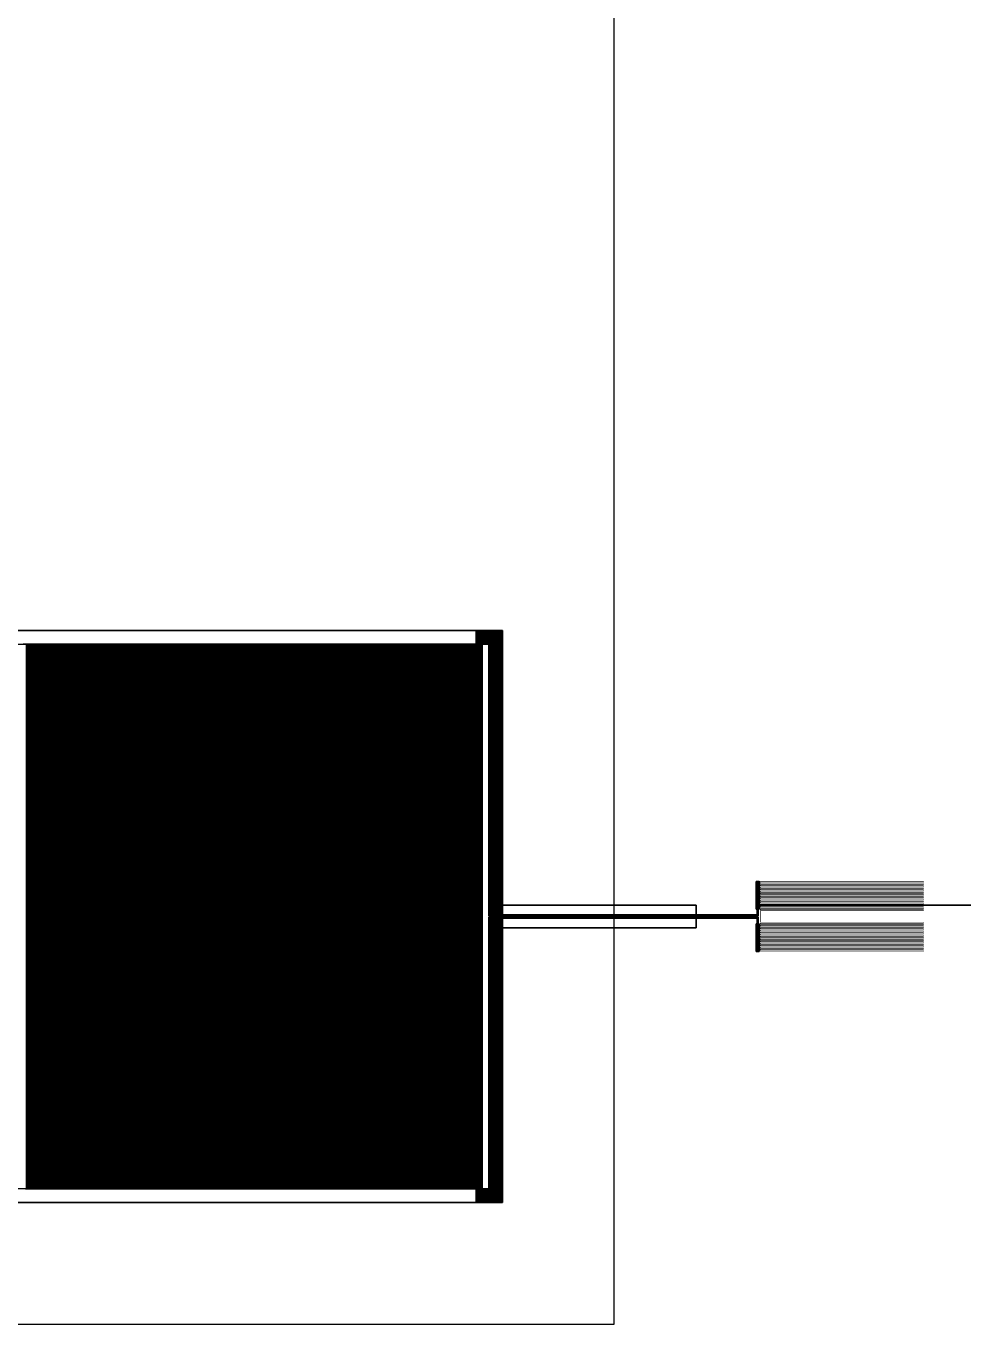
# Model space of a CAD drawing. Extents: x -11215 to 11250, y -11250 to 11250.
# Drawn here: x 3420 to 5144, y -8750 to -6362 of the extents above; entities that cross this region are included whole.
import ezdxf

# ---------------------------------------------------------------- set-up
doc = ezdxf.new("R2010")
doc.units = 0
doc.layers.get('0').update_dxf_attribs({"linetype": 'CONTINUOUS'})
doc.layers.add('CIF_ALUMINUM', color=7, linetype='CONTINUOUS')
doc.layers.add('CIF_NbWiring', color=7, linetype='CONTINUOUS')

# ---------------------------------------------------------------- blocks, each defined once
blk = doc.blocks.new('MS-Caps')
at = {"layer": 'CIF_NbWiring'}
for points in [[(288, -7549.75), (294, -7549.75), (294, -8549.75), (296, -8549.75), (296, -7549.75), (302, -7549.75), (302, -8549.75), (304, -8549.75), (304, -7549.75), (310, -7549.75), (310, -8549.75), (312, -8549.75), (312, -7549.75), (318, -7549.75), (318, -8549.75), (320, -8549.75), (320, -7549.75), (326, -7549.75), (326, -8549.75), (328, -8549.75), (328, -7549.75), (334, -7549.75), (334, -8549.75), (336, -8549.75), (336, -7549.75), (342, -7549.75), (342, -8549.75), (344, -8549.75), (344, -7549.75), (350, -7549.75), (350, -8549.75), (352, -8549.75), (352, -7549.75), (358, -7549.75), (358, -8549.75), (360, -8549.75), (360, -7549.75), (366, -7549.75), (366, -8549.75), (368, -8549.75), (368, -7549.75), (374, -7549.75), (374, -8549.75), (376, -8549.75), (376, -7549.75), (382, -7549.75), (382, -8549.75), (384, -8549.75), (384, -7549.75), (390, -7549.75), (390, -8549.75), (392, -8549.75), (392, -7549.75), (398, -7549.75), (398, -8549.75), (400, -8549.75), (400, -7549.75), (406, -7549.75), (406, -8549.75), (408, -8549.75), (408, -7549.75), (414, -7549.75), (414, -8549.75), (416, -8549.75), (416, -7549.75), (422, -7549.75), (422, -8549.75), (424, -8549.75), (424, -7549.75), (430, -7549.75), (430, -8549.75), (432, -8549.75), (432, -7549.75), (438, -7549.75), (438, -8549.75), (440, -8549.75), (440, -7549.75), (446, -7549.75), (446, -8549.75), (448, -8549.75), (448, -7549.75), (454, -7549.75), (454, -8549.75), (456, -8549.75), (456, -7549.75), (462, -7549.75), (462, -8549.75), (464, -8549.75), (464, -7549.75), (470, -7549.75), (470, -8549.75), (472, -8549.75), (472, -7549.75), (478, -7549.75), (478, -8549.75), (480, -8549.75), (480, -7549.75), (486, -7549.75), (486, -8549.75), (488, -8549.75), (488, -7549.75), (494, -7549.75), (494, -8549.75), (496, -8549.75), (496, -7549.75), (502, -7549.75), (502, -8549.75), (504, -8549.75), (504, -7549.75), (510, -7549.75), (510, -8549.75), (512, -8549.75), (512, -7549.75), (518, -7549.75), (518, -8549.75), (520, -8549.75), (520, -7549.75), (526, -7549.75), (526, -8549.75), (528, -8549.75), (528, -7549.75), (534, -7549.75), (534, -8549.75), (536, -8549.75), (536, -7549.75), (542, -7549.75), (542, -8549.75), (544, -8549.75), (544, -7549.75), (550, -7549.75), (550, -8549.75), (552, -8549.75), (552, -7549.75), (558, -7549.75), (558, -8549.75), (560, -8549.75), (560, -7549.75), (566, -7549.75), (566, -8549.75), (568, -8549.75), (568, -7549.75), (574, -7549.75), (574, -8549.75), (576, -8549.75), (576, -7549.75), (582, -7549.75), (582, -8549.75), (584, -8549.75), (584, -7549.75), (590, -7549.75), (590, -8549.75), (592, -8549.75), (592, -7549.75), (598, -7549.75), (598, -8549.75), (600, -8549.75), (600, -7549.75), (606, -7549.75), (606, -8549.75), (608, -8549.75), (608, -7549.75), (614, -7549.75), (614, -8549.75), (616, -8549.75), (616, -7549.75), (622, -7549.75), (622, -8549.75), (624, -8549.75), (624, -7549.75), (630, -7549.75), (630, -8549.75), (632, -8549.75), (632, -7549.75), (638, -7549.75), (638, -8549.75), (640, -8549.75), (640, -7549.75), (646, -7549.75), (646, -8549.75), (648, -8549.75), (648, -7549.75), (654, -7549.75), (654, -8549.75), (656, -8549.75), (656, -7549.75), (662, -7549.75), (662, -8549.75), (664, -8549.75), (664, -7549.75), (670, -7549.75), (670, -8549.75), (672, -8549.75), (672, -7549.75), (678, -7549.75), (678, -8549.75), (680, -8549.75), (680, -7549.75), (686, -7549.75), (686, -8549.75), (688, -8549.75), (688, -7549.75), (694, -7549.75), (694, -8549.75), (696, -8549.75), (696, -7549.75), (702, -7549.75), (702, -8549.75), (704, -8549.75), (704, -7549.75), (710, -7549.75), (710, -8549.75), (712, -8549.75), (712, -7549.75), (718, -7549.75), (718, -8549.75), (720, -8549.75), (720, -7549.75), (726, -7549.75), (726, -8549.75), (728, -8549.75), (728, -7549.75), (734, -7549.75), (734, -8549.75), (736, -8549.75), (736, -7549.75), (742, -7549.75), (742, -8549.75), (744, -8549.75), (744, -7549.75), (750, -7549.75), (750, -8549.75), (752, -8549.75), (752, -7549.75), (758, -7549.75), (758, -8549.75), (760, -8549.75), (760, -7549.75), (766, -7549.75), (766, -8549.75), (768, -8549.75), (768, -7549.75), (774, -7549.75), (774, -8549.75), (776, -8549.75), (776, -7549.75), (782, -7549.75), (782, -8549.75), (784, -8549.75), (784, -7549.75), (790, -7549.75), (790, -8549.75), (792, -8549.75), (792, -7549.75), (798, -7549.75), (798, -8549.75), (800, -8549.75), (800, -7549.75), (806, -7549.75), (806, -8549.75), (808, -8549.75), (808, -7549.75), (814, -7549.75), (814, -8549.75), (816, -8549.75), (816, -7549.75), (822, -7549.75), (822, -8549.75), (824, -8549.75), (824, -7549.75), (830, -7549.75), (830, -8549.75), (832, -8549.75), (832, -7549.75), (838, -7549.75), (838, -8549.75), (840, -8549.75), (840, -7549.75), (846, -7549.75), (846, -8549.75), (848, -8549.75), (848, -7549.75), (854, -7549.75), (854, -8549.75), (856, -8549.75), (856, -7549.75), (862, -7549.75), (862, -8549.75), (864, -8549.75), (864, -7549.75), (870, -7549.75), (870, -8549.75), (872, -8549.75), (872, -7549.75), (878, -7549.75), (878, -8549.75), (880, -8549.75), (880, -7549.75), (886, -7549.75), (886, -8549.75), (888, -8549.75), (888, -7549.75), (894, -7549.75), (894, -8549.75), (896, -8549.75), (896, -7549.75), (902, -7549.75), (902, -8549.75), (904, -8549.75), (904, -7549.75), (910, -7549.75), (910, -8549.75), (912, -8549.75), (912, -7549.75), (918, -7549.75), (918, -8549.75), (920, -8549.75), (920, -7549.75), (926, -7549.75), (926, -8549.75), (928, -8549.75), (928, -7549.75), (934, -7549.75), (934, -8549.75), (936, -8549.75), (936, -7549.75), (942, -7549.75), (942, -8549.75), (944, -8549.75), (944, -7549.75), (950, -7549.75), (950, -8549.75), (952, -8549.75), (952, -7549.75), (958, -7549.75), (958, -8549.75), (960, -8549.75), (960, -7549.75), (966, -7549.75), (966, -8549.75), (968, -8549.75), (968, -7549.75), (974, -7549.75), (974, -8549.75), (976, -8549.75), (976, -7549.75), (982, -7549.75), (982, -8549.75), (984, -8549.75), (984, -7549.75), (990, -7549.75), (990, -8549.75), (992, -8549.75), (992, -7549.75), (998, -7549.75), (998, -8549.75), (1000, -8549.75), (1000, -7549.75), (1006, -7549.75), (1006, -8549.75), (1008, -8549.75), (1008, -7549.75), (1014, -7549.75), (1014, -8549.75), (1016, -8549.75), (1016, -7549.75), (1022, -7549.75), (1022, -8549.75), (1024, -8549.75), (1024, -7549.75), (1030, -7549.75), (1030, -8549.75), (1032, -8549.75), (1032, -7549.75), (1038, -7549.75), (1038, -8549.75), (1040, -8549.75), (1040, -7549.75), (1046, -7549.75), (1046, -8549.75), (1048, -8549.75), (1048, -7549.75), (1054, -7549.75), (1054, -8549.75), (1056, -8549.75), (1056, -7549.75), (1062, -7549.75), (1062, -8549.75), (1064, -8549.75), (1064, -7549.75), (1070, -7549.75), (1070, -8549.75), (1072, -8549.75), (1072, -7549.75), (1078, -7549.75), (1078, -8549.75), (1080, -8549.75), (1080, -7549.75), (1086, -7549.75), (1086, -8549.75), (1088, -8549.75), (1088, -7549.75), (1094, -7549.75), (1094, -8549.75), (1096, -8549.75), (1096, -7549.75), (1102, -7549.75), (1102, -8549.75), (1104, -8549.75), (1104, -7549.75), (1110, -7549.75), (1110, -8549.75), (1112, -8549.75), (1112, -7549.75), (1118, -7549.75), (1118, -8549.75), (1120, -8549.75), (1120, -7549.75), (1126, -7549.75), (1126, -8549.75), (1128, -8549.75), (1128, -7549.75), (1144.5, -7549.75), (1144.5, -8049.5), (1169.5, -8049.5), (1169.5, -7524.75), (212, -7524.75)], [(-870, -8576.25), (1169.5, -8576.25), (1169.5, -8051.5), (1144.5, -8051.5), (1144.5, -8551.25), (1132, -8551.25), (1132, -7551.25), (1130, -7551.25), (1130, -8551.25), (1124, -8551.25), (1124, -7551.25), (1122, -7551.25), (1122, -8551.25), (1116, -8551.25), (1116, -7551.25), (1114, -7551.25), (1114, -8551.25), (1108, -8551.25), (1108, -7551.25), (1106, -7551.25), (1106, -8551.25), (1100, -8551.25), (1100, -7551.25), (1098, -7551.25), (1098, -8551.25), (1092, -8551.25), (1092, -7551.25), (1090, -7551.25), (1090, -8551.25), (1084, -8551.25), (1084, -7551.25), (1082, -7551.25), (1082, -8551.25), (1076, -8551.25), (1076, -7551.25), (1074, -7551.25), (1074, -8551.25), (1068, -8551.25), (1068, -7551.25), (1066, -7551.25), (1066, -8551.25), (1060, -8551.25), (1060, -7551.25), (1058, -7551.25), (1058, -8551.25), (1052, -8551.25), (1052, -7551.25), (1050, -7551.25), (1050, -8551.25), (1044, -8551.25), (1044, -7551.25), (1042, -7551.25), (1042, -8551.25), (1036, -8551.25), (1036, -7551.25), (1034, -7551.25), (1034, -8551.25), (1028, -8551.25), (1028, -7551.25), (1026, -7551.25), (1026, -8551.25), (1020, -8551.25), (1020, -7551.25), (1018, -7551.25), (1018, -8551.25), (1012, -8551.25), (1012, -7551.25), (1010, -7551.25), (1010, -8551.25), (1004, -8551.25), (1004, -7551.25), (1002, -7551.25), (1002, -8551.25), (996, -8551.25), (996, -7551.25), (994, -7551.25), (994, -8551.25), (988, -8551.25), (988, -7551.25), (986, -7551.25), (986, -8551.25), (980, -8551.25), (980, -7551.25), (978, -7551.25), (978, -8551.25), (972, -8551.25), (972, -7551.25), (970, -7551.25), (970, -8551.25), (964, -8551.25), (964, -7551.25), (962, -7551.25), (962, -8551.25), (956, -8551.25), (956, -7551.25), (954, -7551.25), (954, -8551.25), (948, -8551.25), (948, -7551.25), (946, -7551.25), (946, -8551.25), (940, -8551.25), (940, -7551.25), (938, -7551.25), (938, -8551.25), (932, -8551.25), (932, -7551.25), (930, -7551.25), (930, -8551.25), (924, -8551.25), (924, -7551.25), (922, -7551.25), (922, -8551.25), (916, -8551.25), (916, -7551.25), (914, -7551.25), (914, -8551.25), (908, -8551.25), (908, -7551.25), (906, -7551.25), (906, -8551.25), (900, -8551.25), (900, -7551.25), (898, -7551.25), (898, -8551.25), (892, -8551.25), (892, -7551.25), (890, -7551.25), (890, -8551.25), (884, -8551.25), (884, -7551.25), (882, -7551.25), (882, -8551.25), (876, -8551.25), (876, -7551.25), (874, -7551.25), (874, -8551.25), (868, -8551.25), (868, -7551.25), (866, -7551.25), (866, -8551.25), (860, -8551.25), (860, -7551.25), (858, -7551.25), (858, -8551.25), (852, -8551.25), (852, -7551.25), (850, -7551.25), (850, -8551.25), (844, -8551.25), (844, -7551.25), (842, -7551.25), (842, -8551.25), (836, -8551.25), (836, -7551.25), (834, -7551.25), (834, -8551.25), (828, -8551.25), (828, -7551.25), (826, -7551.25), (826, -8551.25), (820, -8551.25), (820, -7551.25), (818, -7551.25), (818, -8551.25), (812, -8551.25), (812, -7551.25), (810, -7551.25), (810, -8551.25), (804, -8551.25), (804, -7551.25), (802, -7551.25), (802, -8551.25), (796, -8551.25), (796, -7551.25), (794, -7551.25), (794, -8551.25), (788, -8551.25), (788, -7551.25), (786, -7551.25), (786, -8551.25), (780, -8551.25), (780, -7551.25), (778, -7551.25), (778, -8551.25), (772, -8551.25), (772, -7551.25), (770, -7551.25), (770, -8551.25), (764, -8551.25), (764, -7551.25), (762, -7551.25), (762, -8551.25), (756, -8551.25), (756, -7551.25), (754, -7551.25), (754, -8551.25), (748, -8551.25), (748, -7551.25), (746, -7551.25), (746, -8551.25), (740, -8551.25), (740, -7551.25), (738, -7551.25), (738, -8551.25), (732, -8551.25), (732, -7551.25), (730, -7551.25), (730, -8551.25), (724, -8551.25), (724, -7551.25), (722, -7551.25), (722, -8551.25), (716, -8551.25), (716, -7551.25), (714, -7551.25), (714, -8551.25), (708, -8551.25), (708, -7551.25), (706, -7551.25), (706, -8551.25), (700, -8551.25), (700, -7551.25), (698, -7551.25), (698, -8551.25), (692, -8551.25), (692, -7551.25), (690, -7551.25), (690, -8551.25), (684, -8551.25), (684, -7551.25), (682, -7551.25), (682, -8551.25), (676, -8551.25), (676, -7551.25), (674, -7551.25), (674, -8551.25), (668, -8551.25), (668, -7551.25), (666, -7551.25), (666, -8551.25), (660, -8551.25), (660, -7551.25), (658, -7551.25), (658, -8551.25), (652, -8551.25), (652, -7551.25), (650, -7551.25), (650, -8551.25), (644, -8551.25), (644, -7551.25), (642, -7551.25), (642, -8551.25), (636, -8551.25), (636, -7551.25), (634, -7551.25), (634, -8551.25), (628, -8551.25), (628, -7551.25), (626, -7551.25), (626, -8551.25), (620, -8551.25), (620, -7551.25), (618, -7551.25), (618, -8551.25), (612, -8551.25), (612, -7551.25), (610, -7551.25), (610, -8551.25), (604, -8551.25), (604, -7551.25), (602, -7551.25), (602, -8551.25), (596, -8551.25), (596, -7551.25), (594, -7551.25), (594, -8551.25), (588, -8551.25), (588, -7551.25), (586, -7551.25), (586, -8551.25), (580, -8551.25), (580, -7551.25), (578, -7551.25), (578, -8551.25), (572, -8551.25), (572, -7551.25), (570, -7551.25), (570, -8551.25), (564, -8551.25), (564, -7551.25), (562, -7551.25), (562, -8551.25), (556, -8551.25), (556, -7551.25), (554, -7551.25), (554, -8551.25), (548, -8551.25), (548, -7551.25), (546, -7551.25), (546, -8551.25), (540, -8551.25), (540, -7551.25), (538, -7551.25), (538, -8551.25), (532, -8551.25), (532, -7551.25), (530, -7551.25), (530, -8551.25), (524, -8551.25), (524, -7551.25), (522, -7551.25), (522, -8551.25), (516, -8551.25), (516, -7551.25), (514, -7551.25), (514, -8551.25), (508, -8551.25), (508, -7551.25), (506, -7551.25), (506, -8551.25), (500, -8551.25), (500, -7551.25), (498, -7551.25), (498, -8551.25), (492, -8551.25), (492, -7551.25), (490, -7551.25), (490, -8551.25), (484, -8551.25), (484, -7551.25), (482, -7551.25), (482, -8551.25), (476, -8551.25), (476, -7551.25), (474, -7551.25), (474, -8551.25), (468, -8551.25), (468, -7551.25), (466, -7551.25), (466, -8551.25), (460, -8551.25), (460, -7551.25), (458, -7551.25), (458, -8551.25), (452, -8551.25), (452, -7551.25), (450, -7551.25), (450, -8551.25), (444, -8551.25), (444, -7551.25), (442, -7551.25), (442, -8551.25), (436, -8551.25), (436, -7551.25), (434, -7551.25), (434, -8551.25), (428, -8551.25), (428, -7551.25), (426, -7551.25), (426, -8551.25), (420, -8551.25), (420, -7551.25), (418, -7551.25), (418, -8551.25), (412, -8551.25), (412, -7551.25), (410, -7551.25), (410, -8551.25), (404, -8551.25), (404, -7551.25), (402, -7551.25), (402, -8551.25), (396, -8551.25), (396, -7551.25), (394, -7551.25), (394, -8551.25), (388, -8551.25), (388, -7551.25), (386, -7551.25), (386, -8551.25), (380, -8551.25), (380, -7551.25), (378, -7551.25), (378, -8551.25), (372, -8551.25), (372, -7551.25), (370, -7551.25), (370, -8551.25), (364, -8551.25), (364, -7551.25), (362, -7551.25), (362, -8551.25), (356, -8551.25), (356, -7551.25), (354, -7551.25), (354, -8551.25), (348, -8551.25), (348, -7551.25), (346, -7551.25), (346, -8551.25), (340, -8551.25), (340, -7551.25), (338, -7551.25), (338, -8551.25), (332, -8551.25), (332, -7551.25), (330, -7551.25), (330, -8551.25), (324, -8551.25), (324, -7551.25), (322, -7551.25), (322, -8551.25), (316, -8551.25), (316, -7551.25), (314, -7551.25), (314, -8551.25), (308, -8551.25), (308, -7551.25), (306, -7551.25), (306, -8551.25), (300, -8551.25), (300, -7551.25), (298, -7551.25), (298, -8551.25), (292, -8551.25)]]:
    blk.add_lwpolyline(points, dxfattribs=at)
blk = doc.blocks.new('MS-Caps_r')
at = {"layer": 'CIF_NbWiring'}
for points in [[(212, -7524.75), (1169.5, -7524.75), (1169.5, -8049.5), (1144.5, -8049.5), (1144.5, -7549.75), (1128, -7549.75), (1128, -8549.75), (1126, -8549.75), (1126, -7549.75), (1120, -7549.75), (1120, -8549.75), (1118, -8549.75), (1118, -7549.75), (1112, -7549.75), (1112, -8549.75), (1110, -8549.75), (1110, -7549.75), (1104, -7549.75), (1104, -8549.75), (1102, -8549.75), (1102, -7549.75), (1096, -7549.75), (1096, -8549.75), (1094, -8549.75), (1094, -7549.75), (1088, -7549.75), (1088, -8549.75), (1086, -8549.75), (1086, -7549.75), (1080, -7549.75), (1080, -8549.75), (1078, -8549.75), (1078, -7549.75), (1072, -7549.75), (1072, -8549.75), (1070, -8549.75), (1070, -7549.75), (1064, -7549.75), (1064, -8549.75), (1062, -8549.75), (1062, -7549.75), (1056, -7549.75), (1056, -8549.75), (1054, -8549.75), (1054, -7549.75), (1048, -7549.75), (1048, -8549.75), (1046, -8549.75), (1046, -7549.75), (1040, -7549.75), (1040, -8549.75), (1038, -8549.75), (1038, -7549.75), (1032, -7549.75), (1032, -8549.75), (1030, -8549.75), (1030, -7549.75), (1024, -7549.75), (1024, -8549.75), (1022, -8549.75), (1022, -7549.75), (1016, -7549.75), (1016, -8549.75), (1014, -8549.75), (1014, -7549.75), (1008, -7549.75), (1008, -8549.75), (1006, -8549.75), (1006, -7549.75), (1000, -7549.75), (1000, -8549.75), (998, -8549.75), (998, -7549.75), (992, -7549.75), (992, -8549.75), (990, -8549.75), (990, -7549.75), (984, -7549.75), (984, -8549.75), (982, -8549.75), (982, -7549.75), (976, -7549.75), (976, -8549.75), (974, -8549.75), (974, -7549.75), (968, -7549.75), (968, -8549.75), (966, -8549.75), (966, -7549.75), (960, -7549.75), (960, -8549.75), (958, -8549.75), (958, -7549.75), (952, -7549.75), (952, -8549.75), (950, -8549.75), (950, -7549.75), (944, -7549.75), (944, -8549.75), (942, -8549.75), (942, -7549.75), (936, -7549.75), (936, -8549.75), (934, -8549.75), (934, -7549.75), (928, -7549.75), (928, -8549.75), (926, -8549.75), (926, -7549.75), (920, -7549.75), (920, -8549.75), (918, -8549.75), (918, -7549.75), (912, -7549.75), (912, -8549.75), (910, -8549.75), (910, -7549.75), (904, -7549.75), (904, -8549.75), (902, -8549.75), (902, -7549.75), (896, -7549.75), (896, -8549.75), (894, -8549.75), (894, -7549.75), (888, -7549.75), (888, -8549.75), (886, -8549.75), (886, -7549.75), (880, -7549.75), (880, -8549.75), (878, -8549.75), (878, -7549.75), (872, -7549.75), (872, -8549.75), (870, -8549.75), (870, -7549.75), (864, -7549.75), (864, -8549.75), (862, -8549.75), (862, -7549.75), (856, -7549.75), (856, -8549.75), (854, -8549.75), (854, -7549.75), (848, -7549.75), (848, -8549.75), (846, -8549.75), (846, -7549.75), (840, -7549.75), (840, -8549.75), (838, -8549.75), (838, -7549.75), (832, -7549.75), (832, -8549.75), (830, -8549.75), (830, -7549.75), (824, -7549.75), (824, -8549.75), (822, -8549.75), (822, -7549.75), (816, -7549.75), (816, -8549.75), (814, -8549.75), (814, -7549.75), (808, -7549.75), (808, -8549.75), (806, -8549.75), (806, -7549.75), (800, -7549.75), (800, -8549.75), (798, -8549.75), (798, -7549.75), (792, -7549.75), (792, -8549.75), (790, -8549.75), (790, -7549.75), (784, -7549.75), (784, -8549.75), (782, -8549.75), (782, -7549.75), (776, -7549.75), (776, -8549.75), (774, -8549.75), (774, -7549.75), (768, -7549.75), (768, -8549.75), (766, -8549.75), (766, -7549.75), (760, -7549.75), (760, -8549.75), (758, -8549.75), (758, -7549.75), (752, -7549.75), (752, -8549.75), (750, -8549.75), (750, -7549.75), (744, -7549.75), (744, -8549.75), (742, -8549.75), (742, -7549.75), (736, -7549.75), (736, -8549.75), (734, -8549.75), (734, -7549.75), (728, -7549.75), (728, -8549.75), (726, -8549.75), (726, -7549.75), (720, -7549.75), (720, -8549.75), (718, -8549.75), (718, -7549.75), (712, -7549.75), (712, -8549.75), (710, -8549.75), (710, -7549.75), (704, -7549.75), (704, -8549.75), (702, -8549.75), (702, -7549.75), (696, -7549.75), (696, -8549.75), (694, -8549.75), (694, -7549.75), (688, -7549.75), (688, -8549.75), (686, -8549.75), (686, -7549.75), (680, -7549.75), (680, -8549.75), (678, -8549.75), (678, -7549.75), (672, -7549.75), (672, -8549.75), (670, -8549.75), (670, -7549.75), (664, -7549.75), (664, -8549.75), (662, -8549.75), (662, -7549.75), (656, -7549.75), (656, -8549.75), (654, -8549.75), (654, -7549.75), (648, -7549.75), (648, -8549.75), (646, -8549.75), (646, -7549.75), (640, -7549.75), (640, -8549.75), (638, -8549.75), (638, -7549.75), (632, -7549.75), (632, -8549.75), (630, -8549.75), (630, -7549.75), (624, -7549.75), (624, -8549.75), (622, -8549.75), (622, -7549.75), (616, -7549.75), (616, -8549.75), (614, -8549.75), (614, -7549.75), (608, -7549.75), (608, -8549.75), (606, -8549.75), (606, -7549.75), (600, -7549.75), (600, -8549.75), (598, -8549.75), (598, -7549.75), (592, -7549.75), (592, -8549.75), (590, -8549.75), (590, -7549.75), (584, -7549.75), (584, -8549.75), (582, -8549.75), (582, -7549.75), (576, -7549.75), (576, -8549.75), (574, -8549.75), (574, -7549.75), (568, -7549.75), (568, -8549.75), (566, -8549.75), (566, -7549.75), (560, -7549.75), (560, -8549.75), (558, -8549.75), (558, -7549.75), (552, -7549.75), (552, -8549.75), (550, -8549.75), (550, -7549.75), (544, -7549.75), (544, -8549.75), (542, -8549.75), (542, -7549.75), (536, -7549.75), (536, -8549.75), (534, -8549.75), (534, -7549.75), (528, -7549.75), (528, -8549.75), (526, -8549.75), (526, -7549.75), (520, -7549.75), (520, -8549.75), (518, -8549.75), (518, -7549.75), (512, -7549.75), (512, -8549.75), (510, -8549.75), (510, -7549.75), (504, -7549.75), (504, -8549.75), (502, -8549.75), (502, -7549.75), (496, -7549.75), (496, -8549.75), (494, -8549.75), (494, -7549.75), (488, -7549.75), (488, -8549.75), (486, -8549.75), (486, -7549.75), (480, -7549.75), (480, -8549.75), (478, -8549.75), (478, -7549.75), (472, -7549.75), (472, -8549.75), (470, -8549.75), (470, -7549.75), (464, -7549.75), (464, -8549.75), (462, -8549.75), (462, -7549.75), (456, -7549.75), (456, -8549.75), (454, -8549.75), (454, -7549.75), (448, -7549.75), (448, -8549.75), (446, -8549.75), (446, -7549.75), (440, -7549.75), (440, -8549.75), (438, -8549.75), (438, -7549.75), (432, -7549.75), (432, -8549.75), (430, -8549.75), (430, -7549.75), (424, -7549.75), (424, -8549.75), (422, -8549.75), (422, -7549.75), (416, -7549.75), (416, -8549.75), (414, -8549.75), (414, -7549.75), (408, -7549.75), (408, -8549.75), (406, -8549.75), (406, -7549.75), (400, -7549.75), (400, -8549.75), (398, -8549.75), (398, -7549.75), (392, -7549.75), (392, -8549.75), (390, -8549.75), (390, -7549.75), (384, -7549.75), (384, -8549.75), (382, -8549.75), (382, -7549.75), (376, -7549.75), (376, -8549.75), (374, -8549.75), (374, -7549.75), (368, -7549.75), (368, -8549.75), (366, -8549.75), (366, -7549.75), (360, -7549.75), (360, -8549.75), (358, -8549.75), (358, -7549.75), (352, -7549.75), (352, -8549.75), (350, -8549.75), (350, -7549.75), (344, -7549.75), (344, -8549.75), (342, -8549.75), (342, -7549.75), (336, -7549.75), (336, -8549.75), (334, -8549.75), (334, -7549.75), (328, -7549.75), (328, -8549.75), (326, -8549.75), (326, -7549.75), (320, -7549.75), (320, -8549.75), (318, -8549.75), (318, -7549.75), (312, -7549.75), (312, -8549.75), (310, -8549.75), (310, -7549.75), (304, -7549.75), (304, -8549.75), (302, -8549.75), (302, -7549.75), (296, -7549.75), (296, -8549.75), (294, -8549.75), (294, -7549.75), (288, -7549.75)], [(292, -8551.25), (298, -8551.25), (298, -7551.25), (300, -7551.25), (300, -8551.25), (306, -8551.25), (306, -7551.25), (308, -7551.25), (308, -8551.25), (314, -8551.25), (314, -7551.25), (316, -7551.25), (316, -8551.25), (322, -8551.25), (322, -7551.25), (324, -7551.25), (324, -8551.25), (330, -8551.25), (330, -7551.25), (332, -7551.25), (332, -8551.25), (338, -8551.25), (338, -7551.25), (340, -7551.25), (340, -8551.25), (346, -8551.25), (346, -7551.25), (348, -7551.25), (348, -8551.25), (354, -8551.25), (354, -7551.25), (356, -7551.25), (356, -8551.25), (362, -8551.25), (362, -7551.25), (364, -7551.25), (364, -8551.25), (370, -8551.25), (370, -7551.25), (372, -7551.25), (372, -8551.25), (378, -8551.25), (378, -7551.25), (380, -7551.25), (380, -8551.25), (386, -8551.25), (386, -7551.25), (388, -7551.25), (388, -8551.25), (394, -8551.25), (394, -7551.25), (396, -7551.25), (396, -8551.25), (402, -8551.25), (402, -7551.25), (404, -7551.25), (404, -8551.25), (410, -8551.25), (410, -7551.25), (412, -7551.25), (412, -8551.25), (418, -8551.25), (418, -7551.25), (420, -7551.25), (420, -8551.25), (426, -8551.25), (426, -7551.25), (428, -7551.25), (428, -8551.25), (434, -8551.25), (434, -7551.25), (436, -7551.25), (436, -8551.25), (442, -8551.25), (442, -7551.25), (444, -7551.25), (444, -8551.25), (450, -8551.25), (450, -7551.25), (452, -7551.25), (452, -8551.25), (458, -8551.25), (458, -7551.25), (460, -7551.25), (460, -8551.25), (466, -8551.25), (466, -7551.25), (468, -7551.25), (468, -8551.25), (474, -8551.25), (474, -7551.25), (476, -7551.25), (476, -8551.25), (482, -8551.25), (482, -7551.25), (484, -7551.25), (484, -8551.25), (490, -8551.25), (490, -7551.25), (492, -7551.25), (492, -8551.25), (498, -8551.25), (498, -7551.25), (500, -7551.25), (500, -8551.25), (506, -8551.25), (506, -7551.25), (508, -7551.25), (508, -8551.25), (514, -8551.25), (514, -7551.25), (516, -7551.25), (516, -8551.25), (522, -8551.25), (522, -7551.25), (524, -7551.25), (524, -8551.25), (530, -8551.25), (530, -7551.25), (532, -7551.25), (532, -8551.25), (538, -8551.25), (538, -7551.25), (540, -7551.25), (540, -8551.25), (546, -8551.25), (546, -7551.25), (548, -7551.25), (548, -8551.25), (554, -8551.25), (554, -7551.25), (556, -7551.25), (556, -8551.25), (562, -8551.25), (562, -7551.25), (564, -7551.25), (564, -8551.25), (570, -8551.25), (570, -7551.25), (572, -7551.25), (572, -8551.25), (578, -8551.25), (578, -7551.25), (580, -7551.25), (580, -8551.25), (586, -8551.25), (586, -7551.25), (588, -7551.25), (588, -8551.25), (594, -8551.25), (594, -7551.25), (596, -7551.25), (596, -8551.25), (602, -8551.25), (602, -7551.25), (604, -7551.25), (604, -8551.25), (610, -8551.25), (610, -7551.25), (612, -7551.25), (612, -8551.25), (618, -8551.25), (618, -7551.25), (620, -7551.25), (620, -8551.25), (626, -8551.25), (626, -7551.25), (628, -7551.25), (628, -8551.25), (634, -8551.25), (634, -7551.25), (636, -7551.25), (636, -8551.25), (642, -8551.25), (642, -7551.25), (644, -7551.25), (644, -8551.25), (650, -8551.25), (650, -7551.25), (652, -7551.25), (652, -8551.25), (658, -8551.25), (658, -7551.25), (660, -7551.25), (660, -8551.25), (666, -8551.25), (666, -7551.25), (668, -7551.25), (668, -8551.25), (674, -8551.25), (674, -7551.25), (676, -7551.25), (676, -8551.25), (682, -8551.25), (682, -7551.25), (684, -7551.25), (684, -8551.25), (690, -8551.25), (690, -7551.25), (692, -7551.25), (692, -8551.25), (698, -8551.25), (698, -7551.25), (700, -7551.25), (700, -8551.25), (706, -8551.25), (706, -7551.25), (708, -7551.25), (708, -8551.25), (714, -8551.25), (714, -7551.25), (716, -7551.25), (716, -8551.25), (722, -8551.25), (722, -7551.25), (724, -7551.25), (724, -8551.25), (730, -8551.25), (730, -7551.25), (732, -7551.25), (732, -8551.25), (738, -8551.25), (738, -7551.25), (740, -7551.25), (740, -8551.25), (746, -8551.25), (746, -7551.25), (748, -7551.25), (748, -8551.25), (754, -8551.25), (754, -7551.25), (756, -7551.25), (756, -8551.25), (762, -8551.25), (762, -7551.25), (764, -7551.25), (764, -8551.25), (770, -8551.25), (770, -7551.25), (772, -7551.25), (772, -8551.25), (778, -8551.25), (778, -7551.25), (780, -7551.25), (780, -8551.25), (786, -8551.25), (786, -7551.25), (788, -7551.25), (788, -8551.25), (794, -8551.25), (794, -7551.25), (796, -7551.25), (796, -8551.25), (802, -8551.25), (802, -7551.25), (804, -7551.25), (804, -8551.25), (810, -8551.25), (810, -7551.25), (812, -7551.25), (812, -8551.25), (818, -8551.25), (818, -7551.25), (820, -7551.25), (820, -8551.25), (826, -8551.25), (826, -7551.25), (828, -7551.25), (828, -8551.25), (834, -8551.25), (834, -7551.25), (836, -7551.25), (836, -8551.25), (842, -8551.25), (842, -7551.25), (844, -7551.25), (844, -8551.25), (850, -8551.25), (850, -7551.25), (852, -7551.25), (852, -8551.25), (858, -8551.25), (858, -7551.25), (860, -7551.25), (860, -8551.25), (866, -8551.25), (866, -7551.25), (868, -7551.25), (868, -8551.25), (874, -8551.25), (874, -7551.25), (876, -7551.25), (876, -8551.25), (882, -8551.25), (882, -7551.25), (884, -7551.25), (884, -8551.25), (890, -8551.25), (890, -7551.25), (892, -7551.25), (892, -8551.25), (898, -8551.25), (898, -7551.25), (900, -7551.25), (900, -8551.25), (906, -8551.25), (906, -7551.25), (908, -7551.25), (908, -8551.25), (914, -8551.25), (914, -7551.25), (916, -7551.25), (916, -8551.25), (922, -8551.25), (922, -7551.25), (924, -7551.25), (924, -8551.25), (930, -8551.25), (930, -7551.25), (932, -7551.25), (932, -8551.25), (938, -8551.25), (938, -7551.25), (940, -7551.25), (940, -8551.25), (946, -8551.25), (946, -7551.25), (948, -7551.25), (948, -8551.25), (954, -8551.25), (954, -7551.25), (956, -7551.25), (956, -8551.25), (962, -8551.25), (962, -7551.25), (964, -7551.25), (964, -8551.25), (970, -8551.25), (970, -7551.25), (972, -7551.25), (972, -8551.25), (978, -8551.25), (978, -7551.25), (980, -7551.25), (980, -8551.25), (986, -8551.25), (986, -7551.25), (988, -7551.25), (988, -8551.25), (994, -8551.25), (994, -7551.25), (996, -7551.25), (996, -8551.25), (1002, -8551.25), (1002, -7551.25), (1004, -7551.25), (1004, -8551.25), (1010, -8551.25), (1010, -7551.25), (1012, -7551.25), (1012, -8551.25), (1018, -8551.25), (1018, -7551.25), (1020, -7551.25), (1020, -8551.25), (1026, -8551.25), (1026, -7551.25), (1028, -7551.25), (1028, -8551.25), (1034, -8551.25), (1034, -7551.25), (1036, -7551.25), (1036, -8551.25), (1042, -8551.25), (1042, -7551.25), (1044, -7551.25), (1044, -8551.25), (1050, -8551.25), (1050, -7551.25), (1052, -7551.25), (1052, -8551.25), (1058, -8551.25), (1058, -7551.25), (1060, -7551.25), (1060, -8551.25), (1066, -8551.25), (1066, -7551.25), (1068, -7551.25), (1068, -8551.25), (1074, -8551.25), (1074, -7551.25), (1076, -7551.25), (1076, -8551.25), (1082, -8551.25), (1082, -7551.25), (1084, -7551.25), (1084, -8551.25), (1090, -8551.25), (1090, -7551.25), (1092, -7551.25), (1092, -8551.25), (1098, -8551.25), (1098, -7551.25), (1100, -7551.25), (1100, -8551.25), (1106, -8551.25), (1106, -7551.25), (1108, -7551.25), (1108, -8551.25), (1114, -8551.25), (1114, -7551.25), (1116, -7551.25), (1116, -8551.25), (1122, -8551.25), (1122, -7551.25), (1124, -7551.25), (1124, -8551.25), (1130, -8551.25), (1130, -7551.25), (1132, -7551.25), (1132, -8551.25), (1144.5, -8551.25), (1144.5, -8051.5), (1169.5, -8051.5), (1169.5, -8576.25), (-870, -8576.25)], [(-870, -8800), (1375, -8800), (1375, 8800)]]:
    blk.add_lwpolyline(points, dxfattribs=at)
blk = doc.blocks.new('MS-Feeds_r')
at = {"layer": 'CIF_NbWiring'}
blk.add_lwpolyline([(381, -7979), (-481.5, -7979), (-481.5, -7986.5), (-483, -7986.5), (-483, -7999), (-967, -7999), (-967, -8001), (-483, -8001), (-483, -8013.5), (-481.5, -8013.5), (-481.5, -8064.5), (-486.5, -8064.5), (-486.5, -8013.5), (-485, -8013.5), (-485, -8003), (-597, -8003), (-597, -8021), (-967, -8021), (-967, -7979), (-597, -7979), (-597, -7997), (-485, -7997), (-485, -7986.5), (-486.5, -7986.5), (-486.5, -7935.5), (-481.5, -7935.5), (-481.5, -7979), (4750, -7979)], dxfattribs=at)
blk = doc.blocks.new('MS-Feeds')
at = {"layer": 'CIF_NbWiring'}
for points in [[(-967, -7999), (-483, -7999), (-483, -7986.5), (-481.5, -7986.5), (-481.5, -7935.5), (-486.5, -7935.5), (-486.5, -7986.5), (-485, -7986.5), (-485, -7997), (-967, -7997)], [(-967, -7999), (-597, -7999), (-597, -7979), (-967, -7979)], [(-967, -8003), (-485, -8003), (-485, -8013.5), (-486.5, -8013.5), (-486.5, -8064.5), (-481.5, -8064.5), (-481.5, -8013.5), (-483, -8013.5), (-483, -8001), (-967, -8001)], [(-967, -8021), (-597, -8021), (-597, -8001), (-967, -8001)]]:
    blk.add_lwpolyline(points, close=True, dxfattribs=at)

msp = doc.modelspace()

# ---------------------------------------------------------------- linework, layer by layer
at = {"layer": 'CIF_ALUMINUM', "const_width": 1}
for points in [[(4771.5, -7935.5), (4764.5, -7935.5)], [(4770.5, -7989.5), (5071, -7989.5), (5071, -7987.5), (4771, -7987.5), (4771, -7985.5), (5071, -7985.5), (5071, -7983.5), (4771, -7983.5), (4771, -7981.5), (5071, -7981.5), (5071, -7979.5), (4771, -7979.5), (4771, -7977.5), (5071, -7977.5), (5071, -7975.5), (4771, -7975.5), (4771, -7973.5), (5071, -7973.5), (5071, -7971.5), (4771, -7971.5), (4771, -7969.5), (5071, -7969.5), (5071, -7967.5), (4771, -7967.5), (4771, -7965.5), (5071, -7965.5), (5071, -7963.5), (4771, -7963.5), (4771, -7961.5), (5071, -7961.5), (5071, -7959.5), (4771, -7959.5), (4771, -7957.5), (5071, -7957.5), (5071, -7955.5), (4771, -7955.5), (4771, -7953.5), (5071, -7953.5), (5071, -7951.5), (4771, -7951.5), (4771, -7949.5), (5071, -7949.5), (5071, -7947.5), (4771, -7947.5), (4771, -7945.5), (5071, -7945.5), (5071, -7943.5), (4771, -7943.5), (4771, -7941.5), (5071, -7941.5), (5071, -7939.5), (4771, -7939.5), (4771, -7937.5), (5071, -7937.5), (5071, -7935.5), (4770.5, -7935.5)], [(4771, -7989), (4771, -8011)], [(4770.5, -8010.5), (5071, -8010.5), (5071, -8012.5), (4771, -8012.5), (4771, -8014.5), (5071, -8014.5), (5071, -8016.5), (4771, -8016.5), (4771, -8018.5), (5071, -8018.5), (5071, -8020.5), (4771, -8020.5), (4771, -8022.5), (5071, -8022.5), (5071, -8024.5), (4771, -8024.5), (4771, -8026.5), (5071, -8026.5), (5071, -8028.5), (4771, -8028.5), (4771, -8030.5), (5071, -8030.5), (5071, -8032.5), (4771, -8032.5), (4771, -8034.5), (5071, -8034.5), (5071, -8036.5), (4771, -8036.5), (4771, -8038.5), (5071, -8038.5), (5071, -8040.5), (4771, -8040.5), (4771, -8042.5), (5071, -8042.5), (5071, -8044.5), (4771, -8044.5), (4771, -8046.5), (5071, -8046.5), (5071, -8048.5), (4771, -8048.5), (4771, -8050.5), (5071, -8050.5), (5071, -8052.5), (4771, -8052.5), (4771, -8054.5), (5071, -8054.5), (5071, -8056.5), (4771, -8056.5), (4771, -8058.5), (5071, -8058.5), (5071, -8060.5), (4771, -8060.5), (4771, -8062.5), (5071, -8062.5), (5071, -8064.5), (4770.5, -8064.5)], [(4771.5, -8064.5), (4764.5, -8064.5)]]:
    msp.add_lwpolyline(points, dxfattribs=at)
at = {"layer": 'CIF_ALUMINUM'}
for points in [[(4764.5, -7985.5), (4767.5, -7985.5), (4767.5, -7935.5), (4764.5, -7935.5)], [(4764.5, -8064.5), (4767.5, -8064.5), (4767.5, -8014.5), (4764.5, -8014.5)]]:
    msp.add_lwpolyline(points, close=True, dxfattribs=at)
at = {"layer": 'CIF_NbWiring'}
for points in [[(2257, -7499.25), (4259, -7499.25), (4259, -7474.25), (2257, -7474.25)], [(3421, -8499.25), (3423, -8499.25), (3423, -7499.25), (3421, -7499.25)], [(3425, -8500.75), (3427, -8500.75), (3427, -7500.75), (3425, -7500.75)], [(3429, -8499.25), (3431, -8499.25), (3431, -7499.25), (3429, -7499.25)], [(3433, -8500.75), (3435, -8500.75), (3435, -7500.75), (3433, -7500.75)], [(3437, -8499.25), (3439, -8499.25), (3439, -7499.25), (3437, -7499.25)], [(3441, -8500.75), (3443, -8500.75), (3443, -7500.75), (3441, -7500.75)], [(3445, -8499.25), (3447, -8499.25), (3447, -7499.25), (3445, -7499.25)], [(3449, -8500.75), (3451, -8500.75), (3451, -7500.75), (3449, -7500.75)], [(3453, -8499.25), (3455, -8499.25), (3455, -7499.25), (3453, -7499.25)], [(3457, -8500.75), (3459, -8500.75), (3459, -7500.75), (3457, -7500.75)], [(3461, -8499.25), (3463, -8499.25), (3463, -7499.25), (3461, -7499.25)], [(3465, -8500.75), (3467, -8500.75), (3467, -7500.75), (3465, -7500.75)], [(3469, -8499.25), (3471, -8499.25), (3471, -7499.25), (3469, -7499.25)], [(3473, -8500.75), (3475, -8500.75), (3475, -7500.75), (3473, -7500.75)], [(3477, -8499.25), (3479, -8499.25), (3479, -7499.25), (3477, -7499.25)], [(3481, -8500.75), (3483, -8500.75), (3483, -7500.75), (3481, -7500.75)], [(3485, -8499.25), (3487, -8499.25), (3487, -7499.25), (3485, -7499.25)], [(3489, -8500.75), (3491, -8500.75), (3491, -7500.75), (3489, -7500.75)], [(3493, -8499.25), (3495, -8499.25), (3495, -7499.25), (3493, -7499.25)], [(3497, -8500.75), (3499, -8500.75), (3499, -7500.75), (3497, -7500.75)], [(3501, -8499.25), (3503, -8499.25), (3503, -7499.25), (3501, -7499.25)], [(3505, -8500.75), (3507, -8500.75), (3507, -7500.75), (3505, -7500.75)], [(3509, -8499.25), (3511, -8499.25), (3511, -7499.25), (3509, -7499.25)], [(3513, -8500.75), (3515, -8500.75), (3515, -7500.75), (3513, -7500.75)], [(3517, -8499.25), (3519, -8499.25), (3519, -7499.25), (3517, -7499.25)], [(3521, -8500.75), (3523, -8500.75), (3523, -7500.75), (3521, -7500.75)], [(3525, -8499.25), (3527, -8499.25), (3527, -7499.25), (3525, -7499.25)], [(3529, -8500.75), (3531, -8500.75), (3531, -7500.75), (3529, -7500.75)], [(3533, -8499.25), (3535, -8499.25), (3535, -7499.25), (3533, -7499.25)], [(3537, -8500.75), (3539, -8500.75), (3539, -7500.75), (3537, -7500.75)], [(3541, -8499.25), (3543, -8499.25), (3543, -7499.25), (3541, -7499.25)], [(3545, -8500.75), (3547, -8500.75), (3547, -7500.75), (3545, -7500.75)], [(3549, -8499.25), (3551, -8499.25), (3551, -7499.25), (3549, -7499.25)], [(3553, -8500.75), (3555, -8500.75), (3555, -7500.75), (3553, -7500.75)], [(3557, -8499.25), (3559, -8499.25), (3559, -7499.25), (3557, -7499.25)], [(3561, -8500.75), (3563, -8500.75), (3563, -7500.75), (3561, -7500.75)], [(3565, -8499.25), (3567, -8499.25), (3567, -7499.25), (3565, -7499.25)], [(3569, -8500.75), (3571, -8500.75), (3571, -7500.75), (3569, -7500.75)], [(3573, -8499.25), (3575, -8499.25), (3575, -7499.25), (3573, -7499.25)], [(3577, -8500.75), (3579, -8500.75), (3579, -7500.75), (3577, -7500.75)], [(3581, -8499.25), (3583, -8499.25), (3583, -7499.25), (3581, -7499.25)], [(3585, -8500.75), (3587, -8500.75), (3587, -7500.75), (3585, -7500.75)], [(3589, -8499.25), (3591, -8499.25), (3591, -7499.25), (3589, -7499.25)], [(3593, -8500.75), (3595, -8500.75), (3595, -7500.75), (3593, -7500.75)], [(3597, -8499.25), (3599, -8499.25), (3599, -7499.25), (3597, -7499.25)], [(3601, -8500.75), (3603, -8500.75), (3603, -7500.75), (3601, -7500.75)], [(3605, -8499.25), (3607, -8499.25), (3607, -7499.25), (3605, -7499.25)], [(3609, -8500.75), (3611, -8500.75), (3611, -7500.75), (3609, -7500.75)], [(3613, -8499.25), (3615, -8499.25), (3615, -7499.25), (3613, -7499.25)], [(3617, -8500.75), (3619, -8500.75), (3619, -7500.75), (3617, -7500.75)], [(3621, -8499.25), (3623, -8499.25), (3623, -7499.25), (3621, -7499.25)], [(3625, -8500.75), (3627, -8500.75), (3627, -7500.75), (3625, -7500.75)], [(3629, -8499.25), (3631, -8499.25), (3631, -7499.25), (3629, -7499.25)], [(3633, -8500.75), (3635, -8500.75), (3635, -7500.75), (3633, -7500.75)], [(3637, -8499.25), (3639, -8499.25), (3639, -7499.25), (3637, -7499.25)], [(3641, -8500.75), (3643, -8500.75), (3643, -7500.75), (3641, -7500.75)], [(3645, -8499.25), (3647, -8499.25), (3647, -7499.25), (3645, -7499.25)], [(3649, -8500.75), (3651, -8500.75), (3651, -7500.75), (3649, -7500.75)], [(3653, -8499.25), (3655, -8499.25), (3655, -7499.25), (3653, -7499.25)], [(3657, -8500.75), (3659, -8500.75), (3659, -7500.75), (3657, -7500.75)], [(3661, -8499.25), (3663, -8499.25), (3663, -7499.25), (3661, -7499.25)], [(3665, -8500.75), (3667, -8500.75), (3667, -7500.75), (3665, -7500.75)], [(3669, -8499.25), (3671, -8499.25), (3671, -7499.25), (3669, -7499.25)], [(3673, -8500.75), (3675, -8500.75), (3675, -7500.75), (3673, -7500.75)], [(3677, -8499.25), (3679, -8499.25), (3679, -7499.25), (3677, -7499.25)], [(3681, -8500.75), (3683, -8500.75), (3683, -7500.75), (3681, -7500.75)], [(3685, -8499.25), (3687, -8499.25), (3687, -7499.25), (3685, -7499.25)], [(3689, -8500.75), (3691, -8500.75), (3691, -7500.75), (3689, -7500.75)], [(3693, -8499.25), (3695, -8499.25), (3695, -7499.25), (3693, -7499.25)], [(3697, -8500.75), (3699, -8500.75), (3699, -7500.75), (3697, -7500.75)], [(3701, -8499.25), (3703, -8499.25), (3703, -7499.25), (3701, -7499.25)], [(3705, -8500.75), (3707, -8500.75), (3707, -7500.75), (3705, -7500.75)], [(3709, -8499.25), (3711, -8499.25), (3711, -7499.25), (3709, -7499.25)], [(3713, -8500.75), (3715, -8500.75), (3715, -7500.75), (3713, -7500.75)], [(3717, -8499.25), (3719, -8499.25), (3719, -7499.25), (3717, -7499.25)], [(3721, -8500.75), (3723, -8500.75), (3723, -7500.75), (3721, -7500.75)], [(3725, -8499.25), (3727, -8499.25), (3727, -7499.25), (3725, -7499.25)], [(3729, -8500.75), (3731, -8500.75), (3731, -7500.75), (3729, -7500.75)], [(3733, -8499.25), (3735, -8499.25), (3735, -7499.25), (3733, -7499.25)], [(3737, -8500.75), (3739, -8500.75), (3739, -7500.75), (3737, -7500.75)], [(3741, -8499.25), (3743, -8499.25), (3743, -7499.25), (3741, -7499.25)], [(3745, -8500.75), (3747, -8500.75), (3747, -7500.75), (3745, -7500.75)], [(3749, -8499.25), (3751, -8499.25), (3751, -7499.25), (3749, -7499.25)], [(3753, -8500.75), (3755, -8500.75), (3755, -7500.75), (3753, -7500.75)], [(3757, -8499.25), (3759, -8499.25), (3759, -7499.25), (3757, -7499.25)], [(3761, -8500.75), (3763, -8500.75), (3763, -7500.75), (3761, -7500.75)], [(3765, -8499.25), (3767, -8499.25), (3767, -7499.25), (3765, -7499.25)], [(3769, -8500.75), (3771, -8500.75), (3771, -7500.75), (3769, -7500.75)], [(3773, -8499.25), (3775, -8499.25), (3775, -7499.25), (3773, -7499.25)], [(3777, -8500.75), (3779, -8500.75), (3779, -7500.75), (3777, -7500.75)], [(3781, -8499.25), (3783, -8499.25), (3783, -7499.25), (3781, -7499.25)], [(3785, -8500.75), (3787, -8500.75), (3787, -7500.75), (3785, -7500.75)], [(3789, -8499.25), (3791, -8499.25), (3791, -7499.25), (3789, -7499.25)], [(3793, -8500.75), (3795, -8500.75), (3795, -7500.75), (3793, -7500.75)], [(3797, -8499.25), (3799, -8499.25), (3799, -7499.25), (3797, -7499.25)], [(3801, -8500.75), (3803, -8500.75), (3803, -7500.75), (3801, -7500.75)], [(3805, -8499.25), (3807, -8499.25), (3807, -7499.25), (3805, -7499.25)], [(3809, -8500.75), (3811, -8500.75), (3811, -7500.75), (3809, -7500.75)], [(3813, -8499.25), (3815, -8499.25), (3815, -7499.25), (3813, -7499.25)], [(3817, -8500.75), (3819, -8500.75), (3819, -7500.75), (3817, -7500.75)], [(3821, -8499.25), (3823, -8499.25), (3823, -7499.25), (3821, -7499.25)], [(3825, -8500.75), (3827, -8500.75), (3827, -7500.75), (3825, -7500.75)], [(3829, -8499.25), (3831, -8499.25), (3831, -7499.25), (3829, -7499.25)], [(3833, -8500.75), (3835, -8500.75), (3835, -7500.75), (3833, -7500.75)], [(3837, -8499.25), (3839, -8499.25), (3839, -7499.25), (3837, -7499.25)], [(3841, -8500.75), (3843, -8500.75), (3843, -7500.75), (3841, -7500.75)], [(3845, -8499.25), (3847, -8499.25), (3847, -7499.25), (3845, -7499.25)], [(3849, -8500.75), (3851, -8500.75), (3851, -7500.75), (3849, -7500.75)], [(3853, -8499.25), (3855, -8499.25), (3855, -7499.25), (3853, -7499.25)], [(3857, -8500.75), (3859, -8500.75), (3859, -7500.75), (3857, -7500.75)], [(3861, -8499.25), (3863, -8499.25), (3863, -7499.25), (3861, -7499.25)], [(3865, -8500.75), (3867, -8500.75), (3867, -7500.75), (3865, -7500.75)], [(3869, -8499.25), (3871, -8499.25), (3871, -7499.25), (3869, -7499.25)], [(3873, -8500.75), (3875, -8500.75), (3875, -7500.75), (3873, -7500.75)], [(3877, -8499.25), (3879, -8499.25), (3879, -7499.25), (3877, -7499.25)], [(3881, -8500.75), (3883, -8500.75), (3883, -7500.75), (3881, -7500.75)], [(3885, -8499.25), (3887, -8499.25), (3887, -7499.25), (3885, -7499.25)], [(3889, -8500.75), (3891, -8500.75), (3891, -7500.75), (3889, -7500.75)], [(3893, -8499.25), (3895, -8499.25), (3895, -7499.25), (3893, -7499.25)], [(3897, -8500.75), (3899, -8500.75), (3899, -7500.75), (3897, -7500.75)], [(3901, -8499.25), (3903, -8499.25), (3903, -7499.25), (3901, -7499.25)], [(3905, -8500.75), (3907, -8500.75), (3907, -7500.75), (3905, -7500.75)], [(3909, -8499.25), (3911, -8499.25), (3911, -7499.25), (3909, -7499.25)], [(3913, -8500.75), (3915, -8500.75), (3915, -7500.75), (3913, -7500.75)], [(3917, -8499.25), (3919, -8499.25), (3919, -7499.25), (3917, -7499.25)], [(3921, -8500.75), (3923, -8500.75), (3923, -7500.75), (3921, -7500.75)], [(3925, -8499.25), (3927, -8499.25), (3927, -7499.25), (3925, -7499.25)], [(3929, -8500.75), (3931, -8500.75), (3931, -7500.75), (3929, -7500.75)], [(3933, -8499.25), (3935, -8499.25), (3935, -7499.25), (3933, -7499.25)], [(3937, -8500.75), (3939, -8500.75), (3939, -7500.75), (3937, -7500.75)], [(3941, -8499.25), (3943, -8499.25), (3943, -7499.25), (3941, -7499.25)], [(3945, -8500.75), (3947, -8500.75), (3947, -7500.75), (3945, -7500.75)], [(3949, -8499.25), (3951, -8499.25), (3951, -7499.25), (3949, -7499.25)], [(3953, -8500.75), (3955, -8500.75), (3955, -7500.75), (3953, -7500.75)], [(3957, -8499.25), (3959, -8499.25), (3959, -7499.25), (3957, -7499.25)], [(3961, -8500.75), (3963, -8500.75), (3963, -7500.75), (3961, -7500.75)], [(3965, -8499.25), (3967, -8499.25), (3967, -7499.25), (3965, -7499.25)], [(3969, -8500.75), (3971, -8500.75), (3971, -7500.75), (3969, -7500.75)], [(3973, -8499.25), (3975, -8499.25), (3975, -7499.25), (3973, -7499.25)], [(3977, -8500.75), (3979, -8500.75), (3979, -7500.75), (3977, -7500.75)], [(3981, -8499.25), (3983, -8499.25), (3983, -7499.25), (3981, -7499.25)], [(3985, -8500.75), (3987, -8500.75), (3987, -7500.75), (3985, -7500.75)], [(3989, -8499.25), (3991, -8499.25), (3991, -7499.25), (3989, -7499.25)], [(3993, -8500.75), (3995, -8500.75), (3995, -7500.75), (3993, -7500.75)], [(3997, -8499.25), (3999, -8499.25), (3999, -7499.25), (3997, -7499.25)], [(4001, -8500.75), (4003, -8500.75), (4003, -7500.75), (4001, -7500.75)], [(4005, -8499.25), (4007, -8499.25), (4007, -7499.25), (4005, -7499.25)], [(4009, -8500.75), (4011, -8500.75), (4011, -7500.75), (4009, -7500.75)], [(4013, -8499.25), (4015, -8499.25), (4015, -7499.25), (4013, -7499.25)], [(4017, -8500.75), (4019, -8500.75), (4019, -7500.75), (4017, -7500.75)], [(4021, -8499.25), (4023, -8499.25), (4023, -7499.25), (4021, -7499.25)], [(4025, -8500.75), (4027, -8500.75), (4027, -7500.75), (4025, -7500.75)], [(4029, -8499.25), (4031, -8499.25), (4031, -7499.25), (4029, -7499.25)], [(4033, -8500.75), (4035, -8500.75), (4035, -7500.75), (4033, -7500.75)], [(4037, -8499.25), (4039, -8499.25), (4039, -7499.25), (4037, -7499.25)], [(4041, -8500.75), (4043, -8500.75), (4043, -7500.75), (4041, -7500.75)], [(4045, -8499.25), (4047, -8499.25), (4047, -7499.25), (4045, -7499.25)], [(4049, -8500.75), (4051, -8500.75), (4051, -7500.75), (4049, -7500.75)], [(4053, -8499.25), (4055, -8499.25), (4055, -7499.25), (4053, -7499.25)], [(4057, -8500.75), (4059, -8500.75), (4059, -7500.75), (4057, -7500.75)], [(4061, -8499.25), (4063, -8499.25), (4063, -7499.25), (4061, -7499.25)], [(4065, -8500.75), (4067, -8500.75), (4067, -7500.75), (4065, -7500.75)], [(4069, -8499.25), (4071, -8499.25), (4071, -7499.25), (4069, -7499.25)], [(4073, -8500.75), (4075, -8500.75), (4075, -7500.75), (4073, -7500.75)], [(4077, -8499.25), (4079, -8499.25), (4079, -7499.25), (4077, -7499.25)], [(4081, -8500.75), (4083, -8500.75), (4083, -7500.75), (4081, -7500.75)], [(4085, -8499.25), (4087, -8499.25), (4087, -7499.25), (4085, -7499.25)], [(4089, -8500.75), (4091, -8500.75), (4091, -7500.75), (4089, -7500.75)], [(4093, -8499.25), (4095, -8499.25), (4095, -7499.25), (4093, -7499.25)], [(4097, -8500.75), (4099, -8500.75), (4099, -7500.75), (4097, -7500.75)], [(4101, -8499.25), (4103, -8499.25), (4103, -7499.25), (4101, -7499.25)], [(4105, -8500.75), (4107, -8500.75), (4107, -7500.75), (4105, -7500.75)], [(4109, -8499.25), (4111, -8499.25), (4111, -7499.25), (4109, -7499.25)], [(4113, -8500.75), (4115, -8500.75), (4115, -7500.75), (4113, -7500.75)], [(4117, -8499.25), (4119, -8499.25), (4119, -7499.25), (4117, -7499.25)], [(4121, -8500.75), (4123, -8500.75), (4123, -7500.75), (4121, -7500.75)], [(4125, -8499.25), (4127, -8499.25), (4127, -7499.25), (4125, -7499.25)], [(4129, -8500.75), (4131, -8500.75), (4131, -7500.75), (4129, -7500.75)], [(4133, -8499.25), (4135, -8499.25), (4135, -7499.25), (4133, -7499.25)], [(4137, -8500.75), (4139, -8500.75), (4139, -7500.75), (4137, -7500.75)], [(4141, -8499.25), (4143, -8499.25), (4143, -7499.25), (4141, -7499.25)], [(4145, -8500.75), (4147, -8500.75), (4147, -7500.75), (4145, -7500.75)], [(4149, -8499.25), (4151, -8499.25), (4151, -7499.25), (4149, -7499.25)], [(4153, -8500.75), (4155, -8500.75), (4155, -7500.75), (4153, -7500.75)], [(4157, -8499.25), (4159, -8499.25), (4159, -7499.25), (4157, -7499.25)], [(4161, -8500.75), (4163, -8500.75), (4163, -7500.75), (4161, -7500.75)], [(4165, -8499.25), (4167, -8499.25), (4167, -7499.25), (4165, -7499.25)], [(4169, -8500.75), (4171, -8500.75), (4171, -7500.75), (4169, -7500.75)], [(4173, -8499.25), (4175, -8499.25), (4175, -7499.25), (4173, -7499.25)], [(4177, -8500.75), (4179, -8500.75), (4179, -7500.75), (4177, -7500.75)], [(4181, -8499.25), (4183, -8499.25), (4183, -7499.25), (4181, -7499.25)], [(4185, -8500.75), (4187, -8500.75), (4187, -7500.75), (4185, -7500.75)], [(4189, -8499.25), (4191, -8499.25), (4191, -7499.25), (4189, -7499.25)], [(4193, -8500.75), (4195, -8500.75), (4195, -7500.75), (4193, -7500.75)], [(4197, -8499.25), (4199, -8499.25), (4199, -7499.25), (4197, -7499.25)], [(4201, -8500.75), (4203, -8500.75), (4203, -7500.75), (4201, -7500.75)], [(4205, -8499.25), (4207, -8499.25), (4207, -7499.25), (4205, -7499.25)], [(4209, -8500.75), (4211, -8500.75), (4211, -7500.75), (4209, -7500.75)], [(4213, -8499.25), (4215, -8499.25), (4215, -7499.25), (4213, -7499.25)], [(4217, -8500.75), (4219, -8500.75), (4219, -7500.75), (4217, -7500.75)], [(4221, -8499.25), (4223, -8499.25), (4223, -7499.25), (4221, -7499.25)], [(4225, -8500.75), (4227, -8500.75), (4227, -7500.75), (4225, -7500.75)], [(4229, -8499.25), (4231, -8499.25), (4231, -7499.25), (4229, -7499.25)], [(4233, -8500.75), (4235, -8500.75), (4235, -7500.75), (4233, -7500.75)], [(4237, -8499.25), (4239, -8499.25), (4239, -7499.25), (4237, -7499.25)], [(4241, -8500.75), (4243, -8500.75), (4243, -7500.75), (4241, -7500.75)], [(4245, -8499.25), (4247, -8499.25), (4247, -7499.25), (4245, -7499.25)], [(4249, -8500.75), (4251, -8500.75), (4251, -7500.75), (4249, -7500.75)], [(4253, -8499.25), (4255, -8499.25), (4255, -7499.25), (4253, -7499.25)], [(4257, -8500.75), (4259, -8500.75), (4259, -7500.75), (4257, -7500.75)], [(4763.5, -7986.5), (4768.5, -7986.5), (4768.5, -7935.5), (4763.5, -7935.5)], [(4763.5, -8064.5), (4768.5, -8064.5), (4768.5, -8013.5), (4763.5, -8013.5)], [(2257, -8525.75), (4259, -8525.75), (4259, -8500.75), (2257, -8500.75)]]:
    msp.add_lwpolyline(points, close=True, dxfattribs=at)
for points, const_width in [([(4246.5, -7486.75), (4284, -7486.75), (4284, -7999)], 25), ([(4246.5, -8513.25), (4284, -8513.25), (4284, -8001)], 25), ([(4766, -7985.5), (4766, -7998), (4283, -7998)], 2), ([(4766, -8014.5), (4766, -8002), (4283, -8002)], 2)]:
    msp.add_lwpolyline(points, dxfattribs=dict(at, const_width=const_width))

# ---------------------------------------------------------------- block references
for name, p in [('MS-Feeds_r', (5250, 0)), ('MS-Feeds', (5250, 0)), ('MS-Caps_r', (3127, 50.5)), ('MS-Caps', (3127, 50.5))]:
    msp.add_blockref(name, p)

doc.saveas('drawing.dxf')
